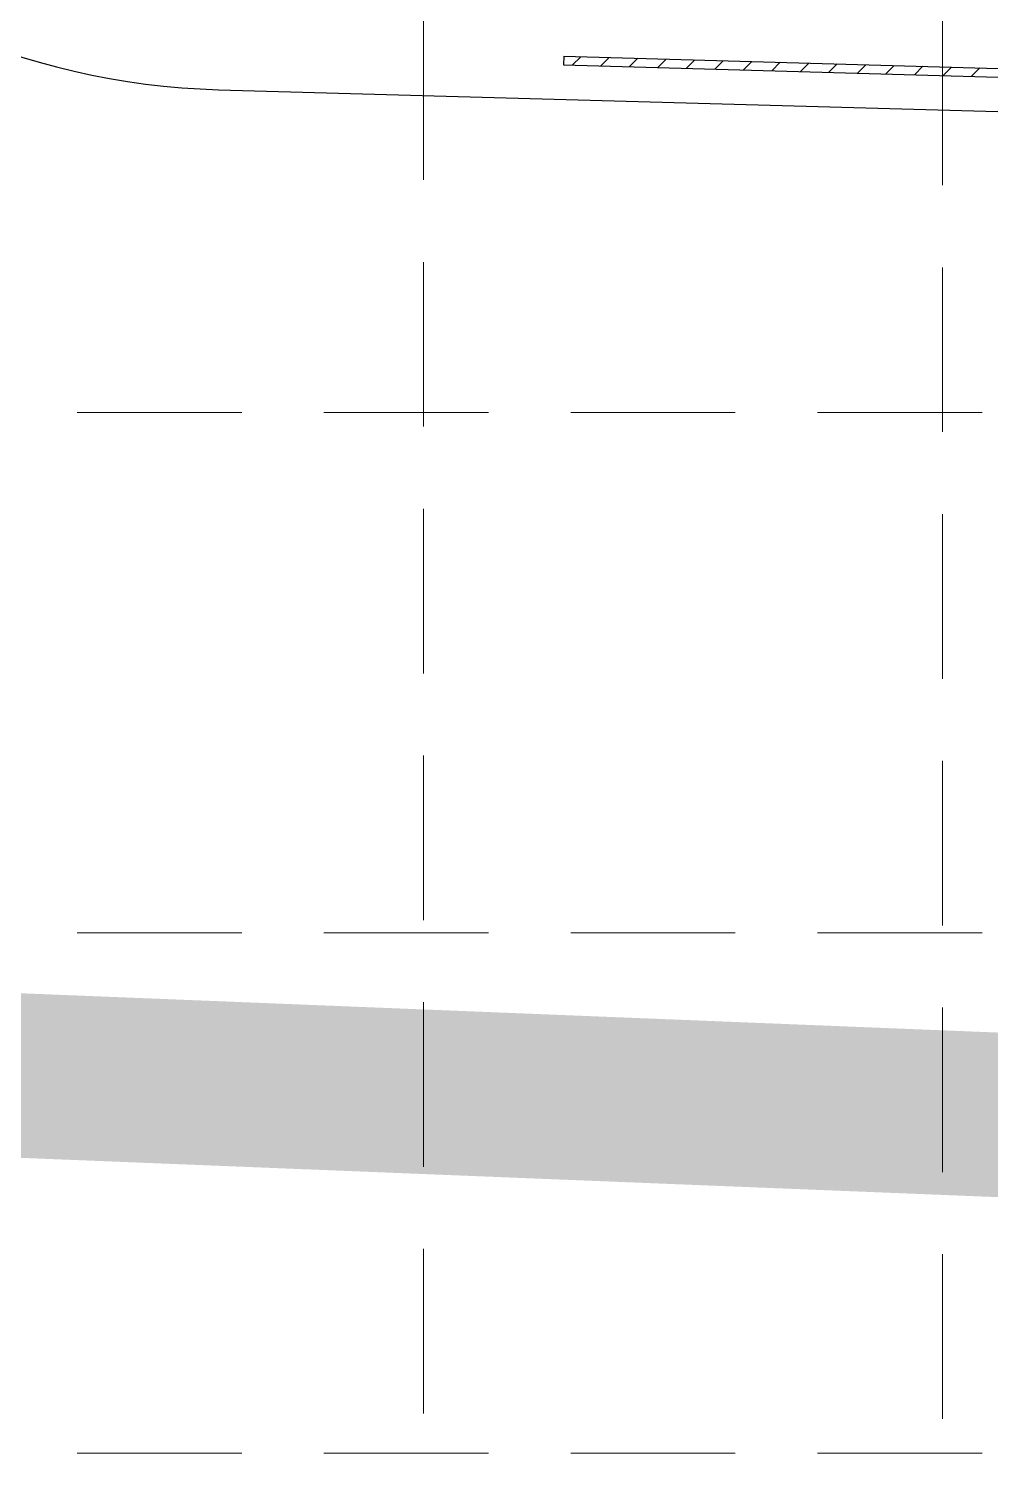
# Model space of a CAD drawing. Header units: inches. Extents: x 3312 to 5850, y 7905 to 11961.
# Drawn here: x 5292.9 to 5409.8, y 9866 to 10042.5 of the extents above; entities that cross this region are included whole.
import ezdxf

# ---------------------------------------------------------------- set-up
doc = ezdxf.new("R2010")
doc.units = ezdxf.units.IN
doc.header["$LTSCALE"] = 80
doc.header["$MEASUREMENT"] = 0
doc.linetypes.add('HIDDEN', pattern=[0.375, 0.25, -0.125])
doc.layers.add('grid', color=254, linetype='HIDDEN')
doc.layers.add('ROW', color=7, linetype='Continuous')

msp = doc.modelspace()

# ---------------------------------------------------------------- linework, layer by layer
at = {"color": 5, "const_width": 20}
msp.add_lwpolyline([(5514.06, 9906.34), (4744.22, 9937.31), (4553.23, 9996.1), (4333.73, 10059.77)], dxfattribs=at)
at = {"layer": 'grid', "color": 252, "linetype": 'HIDDEN', "lineweight": 0}
for p, q in [((5341.12, 8224.19), (5340.64, 11895.62)), ((5404.06, 8223.54), (5403.92, 11895.62)), ((3378.79, 9995.91), (5783.3, 9995.91)), ((3378.79, 9932.63), (5783.3, 9932.63)), ((3378.79, 9869.36), (5783.3, 9869.36))]:
    msp.add_line(p, q, dxfattribs=at)
at = {"layer": 'ROW'}
for p, q in [((5357.95, 10039.24), (5357.92, 10038.19)), ((5357.92, 10038.19), (5525.77, 10033.48)), ((5357.95, 10039.24), (5526.23, 10034.52)), ((5358.98, 10038.16), (5360, 10039.18)), ((5362.45, 10038.06), (5363.47, 10039.08)), ((5365.91, 10037.96), (5366.93, 10038.99)), ((5369.38, 10037.87), (5370.4, 10038.89)), ((5372.85, 10037.77), (5373.87, 10038.79)), ((5376.31, 10037.67), (5377.33, 10038.69)), ((5379.78, 10037.57), (5380.8, 10038.6)), ((5383.25, 10037.48), (5384.27, 10038.5)), ((5386.71, 10037.38), (5387.73, 10038.4)), ((5390.18, 10037.28), (5391.2, 10038.31)), ((5393.65, 10037.19), (5394.67, 10038.21)), ((5397.11, 10037.09), (5398.13, 10038.11)), ((5400.58, 10036.99), (5401.6, 10038.01)), ((5404.05, 10036.89), (5405.07, 10037.92)), ((5407.51, 10036.8), (5408.53, 10037.82)), ((5315.95, 10035.16), (5529.85, 10029.17))]:
    msp.add_line(p, q, dxfattribs=at)
msp.add_arc((5318.45, 10124.38), 89.25, 177.8777, 268.3939, dxfattribs=at)

doc.saveas('drawing.dxf')
